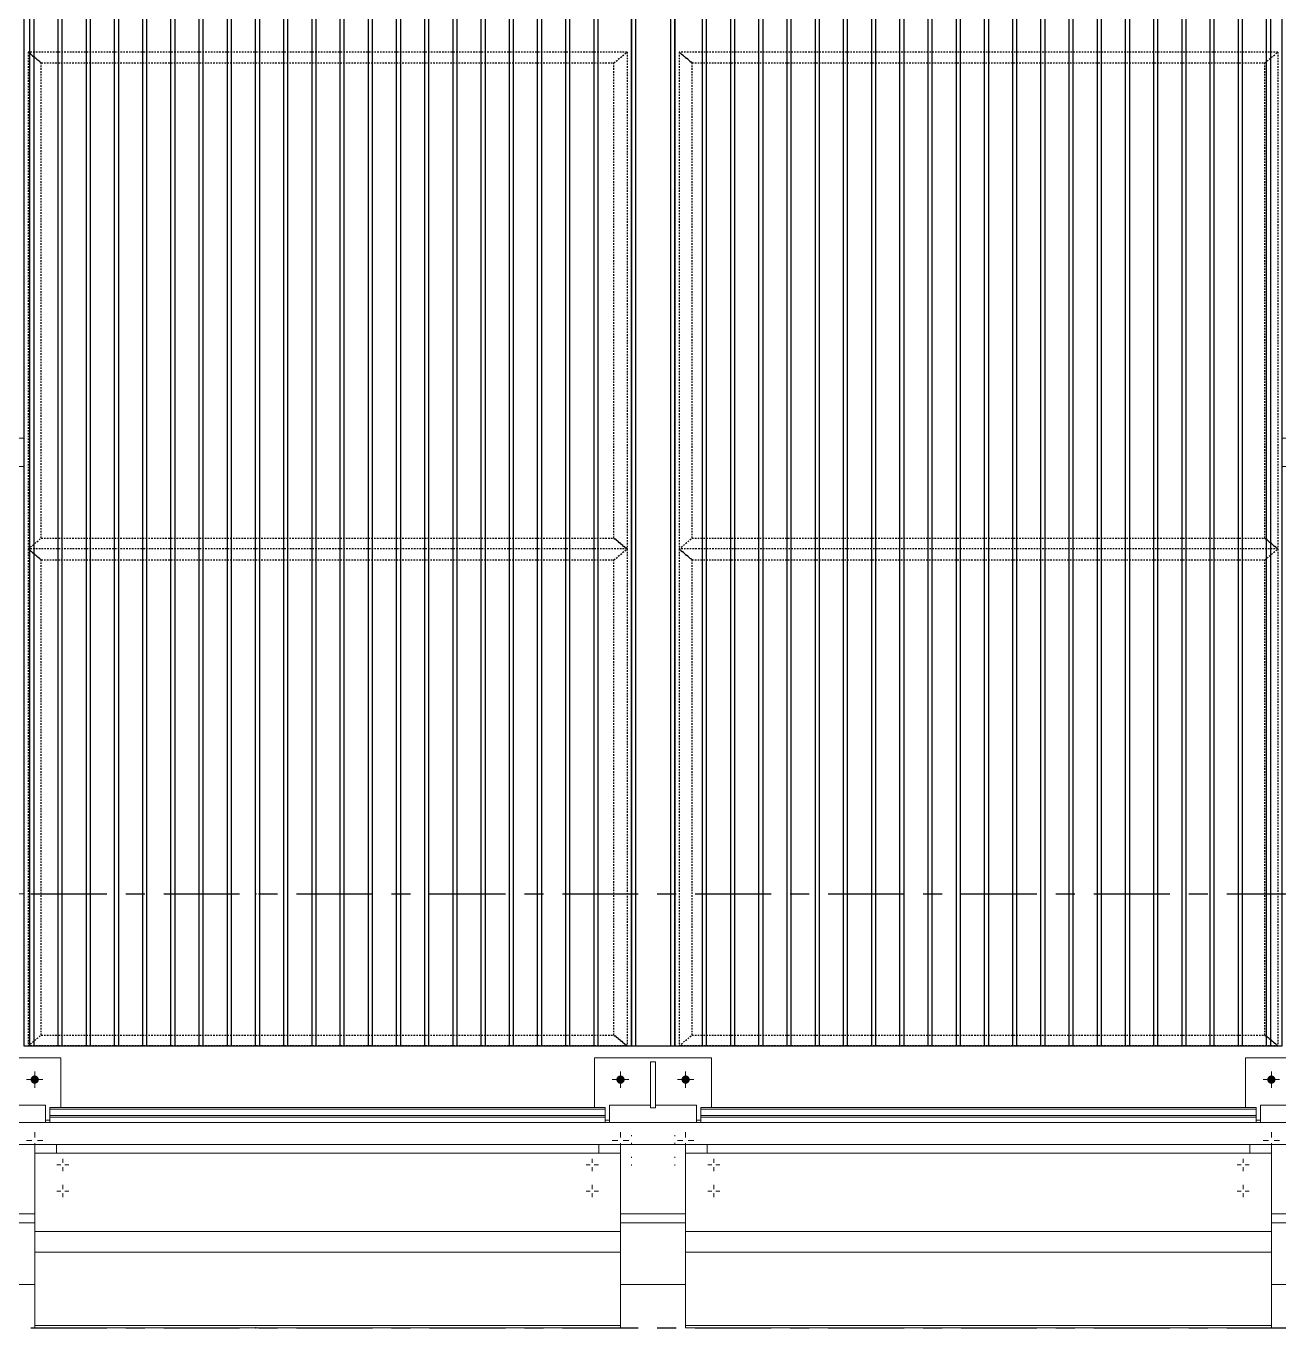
# Model space of a CAD drawing. Header units: millimetres. Extents: x 3774 to 718460, y -768339 to 192544.
# Drawn here: x 440011 to 442899, y -728317 to -725317 of the extents above; entities that cross this region are included whole.
import ezdxf
from ezdxf.xclip import XClip

# ---------------------------------------------------------------- set-up
doc = ezdxf.new("R2010")
doc.units = ezdxf.units.MM
doc.header["$XCLIPFRAME"] = 0
doc.set_wipeout_variables(frame=1)
for name, pattern in [('TA_GL_000.70000', [1.925, 0.7, -0.175, 0.175, -0.175, 0.7]), ('TA_HL_001.00000', [6.5, 3.55, -2.95]), ('XKITLINE00', [0]), ('XKITLINE02', [4, 2, -2])]:
    doc.linetypes.add(name, pattern=pattern)
for name, color, linetype in [('000 - 0_SYM_DWG_GRIDLINE_MAIN_COLOR_251', 7, 'Continuous'), ('000 - 0_SYM_DWG_LEVEL_TEXT', 7, 'Continuous'), ('010 - ASPG_EXTR_MAIN_COLOR_2', 7, 'Continuous'), ('010 - ASPG_EXTR_WIPEOUT_', 7, 'Continuous'), ('010 - ASPG_FRAMING_MAIN_COLOR_1', 7, 'Continuous'), ('010 - ASPG_FRAMING_SUB_COLOR_2', 7, 'Continuous'), ('010 - ASPG_FRAMING_SUB_COLOR_3', 7, 'Continuous')]:
    doc.layers.add(name, color=color, linetype=linetype)
doc.layers.add('Bolt', color=7, linetype='Continuous', lineweight=0)
doc.layers.add('Part', color=7, linetype='Continuous', lineweight=0)
doc.styles.add('Arial_1', font='arial.ttf', dxfattribs={"height": 125})
doc.styles.add('TA', font='', dxfattribs={"height": 4.5})
doc.styles.get('TA').set_extended_font_data('Cordia New')

# ---------------------------------------------------------------- blocks, each defined once
blk = doc.blocks.new('*A6363518')
at = {"layer": 'Part', "color": 7, "linetype": 'XKITLINE00', "lineweight": 0}
for p, q in [((2328.169484, -128.668902), (2192.969406, -128.668902)), ((2328.169484, -129.068902), (2192.969406, -129.068902))]:
    blk.add_line(p, q, dxfattribs=at)
blk = doc.blocks.new('*A6373519')
at = {"layer": 'Part', "color": 7, "linetype": 'XKITLINE00', "lineweight": 0}
for p, q in [((2328.969518, -124.453462), (2179.563596, -124.453462)), ((2298.969484, -131.653462), (2300.169484, -131.653462)), ((2310.969484, -131.653462), (2312.169484, -131.653462)), ((2322.969484, -131.653462), (2324.169484, -131.653462))]:
    blk.add_line(p, q, dxfattribs=at)
blk = doc.blocks.new('*A13334215')
at = {"layer": 'Part', "color": 7, "linetype": 'XKITLINE00', "lineweight": 0}
for p, q in [((2308.569603, -116.053462), (2308.569603, -104.621462)), ((2309.369603, -116.053462), (2309.369603, -104.621462)), ((2308.569603, -124.133462), (2308.569603, -116.621462)), ((2309.369603, -124.133462), (2309.369603, -116.621462)), ((2308.569603, -124.133462), (2309.369603, -124.133462))]:
    blk.add_line(p, q, dxfattribs=at)
blk = doc.blocks.new('*A13414223')
at = {"layer": 'Part', "color": 7, "linetype": 'XKITLINE00', "lineweight": 0}
for p, q in [((2298.76952, -128.344459), (2299.52152, -128.344459)), ((2298.76952, -128.668902), (2298.76952, -128.344459)), ((2299.61752, -128.344459), (2300.36952, -128.344459)), ((2300.36952, -128.668902), (2300.36952, -128.344459))]:
    blk.add_line(p, q, dxfattribs=at)
blk = doc.blocks.new('*A13424224')
at = {"layer": 'Part', "color": 7, "linetype": 'XKITLINE00', "lineweight": 0}
for p, q in [((2300.169484, -131.053462), (2300.169484, -129.233462)), ((2310.969484, -129.233462), (2300.169484, -129.233462)), ((2310.969484, -132.405462), (2310.969484, -129.233462)), ((2300.169484, -130.67527), (2310.969484, -130.67527)), ((2300.169484, -131.053462), (2300.169484, -132.453462)), ((2310.969484, -131.053462), (2300.169484, -131.053462)), ((2300.169484, -132.405462), (2310.969484, -132.405462)), ((2310.969484, -132.453462), (2300.169484, -132.453462)), ((2310.969484, -132.405462), (2310.969484, -132.453462))]:
    blk.add_line(p, q, dxfattribs=at)
blk = doc.blocks.new('*A13454227')
at = {"layer": 'Part', "color": 7, "linetype": 'XKITLINE00', "lineweight": 0}
for p, q in [((2300.44952, -128.391525), (2300.44952, -128.535285)), ((2300.44952, -128.391525), (2310.68952, -128.391525)), ((2310.68952, -128.391525), (2310.68952, -128.535285)), ((2300.36952, -128.619931), (2300.44952, -128.619931)), ((2300.36952, -128.622652), (2300.44952, -128.622652)), ((2300.44952, -128.422926), (2310.68952, -128.422926)), ((2310.68952, -128.619931), (2310.76952, -128.619931)), ((2310.68952, -128.622652), (2310.76952, -128.622652))]:
    blk.add_line(p, q, dxfattribs=at)
blk = doc.blocks.new('*A13464228')
at = {"layer": 'Part', "color": 7, "linetype": 'XKITLINE00', "lineweight": 0}
for p, q in [((2300.44952, -128.668902), (2300.44952, -128.535285)), ((2300.44952, -128.535285), (2310.68952, -128.535285)), ((2300.44952, -128.566686), (2310.68952, -128.566686)), ((2310.68952, -128.535285), (2310.68952, -128.668902))]:
    blk.add_line(p, q, dxfattribs=at)
blk = doc.blocks.new('*A13514233')
at = {"layer": 'Part', "color": 7, "linetype": 'XKITLINE00', "lineweight": 0}
for p, q in [((2298.489552, -127.474849), (2300.649552, -127.474849)), ((2298.489552, -128.391525), (2298.489552, -127.474849)), ((2300.649552, -127.474849), (2300.649552, -128.391525)), ((2298.969484, -130.514849), (2300.169484, -130.514849))]:
    blk.add_line(p, q, dxfattribs=at)
blk = doc.blocks.new('*A13554237')
at = {"layer": 'Part', "color": 7, "linetype": 'XKITLINE00', "lineweight": 0}
for p, q in [((2310.569484, -129.068902), (2300.569406, -129.068902)), ((2300.569406, -129.068902), (2300.569406, -129.233462)), ((2310.569484, -129.233462), (2310.569484, -129.068902))]:
    blk.add_line(p, q, dxfattribs=at)
blk = doc.blocks.new('*A13574239')
at = {"layer": 'Part', "color": 7, "linetype": 'XKITLINE00', "lineweight": 0}
for p, q in [((2298.969484, -129.069203), (2300.169406, -129.069203)), ((2298.969484, -130.349203), (2300.169484, -130.349203))]:
    blk.add_line(p, q, dxfattribs=at)
blk = doc.blocks.new('*A13584240')
at = {"layer": 'Part', "color": 7, "linetype": 'XKITLINE00', "lineweight": 0}
for p, q in [((2300.569406, -129.068902), (2300.169406, -129.068902)), ((2300.169406, -129.068902), (2300.169406, -129.233462)), ((2300.569406, -129.233462), (2300.569406, -129.068902))]:
    blk.add_line(p, q, dxfattribs=at)
blk = doc.blocks.new('*A13734255')
at = {"layer": 'Bolt'}
for points in [[(2298.894, -127.867), (2298.895, -127.86), (2298.897, -127.853), (2298.899, -127.846), (2298.903, -127.839), (2298.906, -127.833), (2298.911, -127.827), (2298.916, -127.821), (2298.921, -127.816), (2298.927, -127.812), (2298.934, -127.808), (2298.94, -127.805), (2298.947, -127.802), (2298.955, -127.8), (2298.962, -127.799), (2298.97, -127.799), (2298.977, -127.799), (2298.984, -127.8), (2298.992, -127.802), (2298.999, -127.805), (2299.005, -127.808), (2299.012, -127.812), (2299.018, -127.816), (2299.023, -127.821), (2299.028, -127.827), (2299.033, -127.833), (2299.037, -127.839), (2299.04, -127.846), (2299.042, -127.853), (2299.044, -127.86), (2299.045, -127.867), (2299.046, -127.875), (2299.045, -127.882), (2299.044, -127.89), (2299.042, -127.897), (2299.04, -127.904), (2299.037, -127.911), (2299.033, -127.917), (2299.028, -127.923), (2299.023, -127.929), (2299.018, -127.934), (2299.012, -127.938), (2299.005, -127.942), (2298.999, -127.945), (2298.992, -127.948), (2298.984, -127.949), (2298.977, -127.95), (2298.97, -127.951), (2298.962, -127.95), (2298.955, -127.949), (2298.947, -127.948), (2298.94, -127.945), (2298.934, -127.942), (2298.927, -127.938), (2298.921, -127.934), (2298.916, -127.929), (2298.911, -127.923), (2298.906, -127.917), (2298.903, -127.911), (2298.899, -127.904), (2298.897, -127.897), (2298.895, -127.89), (2298.894, -127.882), (2298.894, -127.875)], [(2300.094, -127.867), (2300.095, -127.86), (2300.097, -127.853), (2300.099, -127.846), (2300.103, -127.839), (2300.106, -127.833), (2300.111, -127.827), (2300.116, -127.821), (2300.121, -127.816), (2300.127, -127.812), (2300.134, -127.808), (2300.14, -127.805), (2300.147, -127.802), (2300.155, -127.8), (2300.162, -127.799), (2300.17, -127.799), (2300.177, -127.799), (2300.184, -127.8), (2300.192, -127.802), (2300.199, -127.805), (2300.205, -127.808), (2300.212, -127.812), (2300.218, -127.816), (2300.223, -127.821), (2300.228, -127.827), (2300.233, -127.833), (2300.237, -127.839), (2300.24, -127.846), (2300.242, -127.853), (2300.244, -127.86), (2300.245, -127.867), (2300.246, -127.875), (2300.245, -127.882), (2300.244, -127.89), (2300.242, -127.897), (2300.24, -127.904), (2300.237, -127.911), (2300.233, -127.917), (2300.228, -127.923), (2300.223, -127.929), (2300.218, -127.934), (2300.212, -127.938), (2300.205, -127.942), (2300.199, -127.945), (2300.192, -127.948), (2300.184, -127.949), (2300.177, -127.95), (2300.17, -127.951), (2300.162, -127.95), (2300.155, -127.949), (2300.147, -127.948), (2300.14, -127.945), (2300.134, -127.942), (2300.127, -127.938), (2300.121, -127.934), (2300.116, -127.929), (2300.111, -127.923), (2300.106, -127.917), (2300.103, -127.911), (2300.099, -127.904), (2300.097, -127.897), (2300.095, -127.89), (2300.094, -127.882), (2300.094, -127.875)]]:
    blk.add_hatch(color=7, dxfattribs=at).paths.add_polyline_path(points, flags=17)
at = {"layer": 'Bolt', "color": 7, "linetype": 'XKITLINE00', "lineweight": 0}
for p, q in [((2298.818, -127.875), (2299.122, -127.875)), ((2298.97, -128.027), (2298.97, -127.723)), ((2300.018, -127.875), (2300.322, -127.875)), ((2300.17, -128.027), (2300.17, -127.723)), ((2298.97, -128.843), (2298.97, -128.944)), ((2300.17, -128.843), (2300.17, -128.944)), ((2298.818, -128.995), (2298.919, -128.995)), ((2298.97, -129.147), (2298.97, -129.046)), ((2299.122, -128.995), (2299.02, -128.995)), ((2300.018, -128.995), (2300.119, -128.995)), ((2300.17, -129.147), (2300.17, -129.046)), ((2300.322, -128.995), (2300.22, -128.995))]:
    blk.add_line(p, q, dxfattribs=at)
blk = doc.blocks.new('*A13864268')
at = {"layer": 'Bolt', "color": 7, "linetype": 'XKITLINE00', "lineweight": 0}
for p, q in [((2300.68952, -129.337286), (2300.68952, -129.411878)), ((2300.57752, -129.449286), (2300.652112, -129.449286)), ((2300.68952, -129.561286), (2300.68952, -129.486694)), ((2300.80152, -129.449286), (2300.726928, -129.449286)), ((2300.68952, -129.817286), (2300.68952, -129.891878)), ((2300.57752, -129.929286), (2300.652112, -129.929286)), ((2300.68952, -130.041286), (2300.68952, -129.966694)), ((2300.80152, -129.929286), (2300.726928, -129.929286))]:
    blk.add_line(p, q, dxfattribs=at)
blk = doc.blocks.new('*A13964278')
at = {"layer": 'Part', "color": 7, "linetype": 'XKITLINE00', "lineweight": 0}
for p, q in [((2312.44952, -128.668902), (2312.44952, -128.535285)), ((2312.44952, -128.535285), (2322.68952, -128.535285)), ((2312.44952, -128.566686), (2322.68952, -128.566686)), ((2322.68952, -128.535285), (2322.68952, -128.668902))]:
    blk.add_line(p, q, dxfattribs=at)
blk = doc.blocks.new('*A13974279')
at = {"layer": 'Part', "color": 7, "linetype": 'XKITLINE00', "lineweight": 0}
for p, q in [((2308.905603, -124.173462), (2308.465603, -124.173462)), ((2308.465603, -124.173462), (2308.465603, -124.213462)), ((2308.905603, -124.133462), (2308.905603, -124.173462)), ((2308.945603, -124.213462), (2308.945603, -124.133462))]:
    blk.add_line(p, q, dxfattribs=at)
blk = doc.blocks.new('*A13984280')
at = {"layer": 'Part', "color": 7, "linetype": 'XKITLINE00', "lineweight": 0}
for p, q in [((2307.929603, -124.453462), (2308.089603, -124.293462)), ((2308.089603, -124.293462), (2309.849603, -124.293462)), ((2309.849603, -124.293462), (2310.009603, -124.453462))]:
    blk.add_line(p, q, dxfattribs=at)
blk = doc.blocks.new('*A13994281')
at = {"layer": 'Part', "color": 7, "linetype": 'XKITLINE00', "lineweight": 0}
for p, q in [((2309.849603, -124.213462), (2308.089603, -124.213462)), ((2308.089603, -124.213462), (2308.089603, -124.293462)), ((2309.849603, -124.293462), (2308.089603, -124.293462)), ((2309.849603, -124.213462), (2309.849603, -124.293462))]:
    blk.add_line(p, q, dxfattribs=at)
blk = doc.blocks.new('*A14004282')
at = {"layer": 'Part', "color": 7, "linetype": 'XKITLINE00', "lineweight": 0}
for p, q in [((2310.489552, -127.474849), (2312.649552, -127.474849)), ((2310.489552, -128.391525), (2310.489552, -127.474849)), ((2312.649552, -127.474849), (2312.649552, -128.391525)), ((2310.969484, -130.514849), (2312.169484, -130.514849))]:
    blk.add_line(p, q, dxfattribs=at)
blk = doc.blocks.new('*A14014283')
at = {"layer": 'Part', "color": 7, "linetype": 'XKITLINE00', "lineweight": 0}
for p, q in [((2311.61752, -127.544569), (2311.52152, -127.544569)), ((2311.52152, -128.395979), (2311.52152, -127.544569)), ((2311.61752, -128.395979), (2311.61752, -127.544569)), ((2311.61752, -128.395979), (2311.52152, -128.395979))]:
    blk.add_line(p, q, dxfattribs=at)
blk = doc.blocks.new('*A14114293')
at = {"layer": 'Part', "color": 7, "linetype": 'XKITLINE00', "lineweight": 0}
for p, q in [((2322.969484, -129.069203), (2324.169406, -129.069203)), ((2322.969484, -130.349203), (2324.169484, -130.349203))]:
    blk.add_line(p, q, dxfattribs=at)
blk = doc.blocks.new('*A14124294')
at = {"layer": 'Part', "color": 7, "linetype": 'XKITLINE00', "lineweight": 0}
for p, q in [((2322.569484, -129.068902), (2322.969484, -129.068902)), ((2322.569484, -129.233462), (2322.569484, -129.068902)), ((2322.969484, -129.068902), (2322.969484, -129.233462))]:
    blk.add_line(p, q, dxfattribs=at)
blk = doc.blocks.new('*A14134295')
at = {"layer": 'Part', "color": 7, "linetype": 'XKITLINE00', "lineweight": 0}
for p, q in [((2322.569484, -129.068902), (2312.569406, -129.068902)), ((2312.569406, -129.068902), (2312.569406, -129.233462)), ((2322.569484, -129.233462), (2322.569484, -129.068902))]:
    blk.add_line(p, q, dxfattribs=at)
blk = doc.blocks.new('*A14144296')
at = {"layer": 'Part', "color": 7, "linetype": 'XKITLINE00', "lineweight": 0}
for p, q in [((2310.969484, -129.069203), (2312.169406, -129.069203)), ((2310.969484, -130.349203), (2312.169484, -130.349203))]:
    blk.add_line(p, q, dxfattribs=at)
blk = doc.blocks.new('*A14154297')
at = {"layer": 'Part', "color": 7, "linetype": 'XKITLINE00', "lineweight": 0}
for p, q in [((2312.569406, -129.068902), (2312.169406, -129.068902)), ((2312.169406, -129.068902), (2312.169406, -129.233462)), ((2312.569406, -129.233462), (2312.569406, -129.068902))]:
    blk.add_line(p, q, dxfattribs=at)
blk = doc.blocks.new('*A14164298')
at = {"layer": 'Part', "color": 7, "linetype": 'XKITLINE00', "lineweight": 0}
for p, q in [((2310.569484, -129.068902), (2310.969484, -129.068902)), ((2310.569484, -129.233462), (2310.569484, -129.068902)), ((2310.969484, -129.068902), (2310.969484, -129.233462))]:
    blk.add_line(p, q, dxfattribs=at)
blk = doc.blocks.new('*A14194301')
at = {"layer": 'Part', "color": 7, "linetype": 'XKITLINE00', "lineweight": 0}
for p, q in [((2308.569603, -116.573462), (2308.569603, -116.621462)), ((2308.569603, -116.621462), (2309.369603, -116.621462)), ((2309.369603, -116.621462), (2309.369603, -116.573462))]:
    blk.add_line(p, q, dxfattribs=at)
blk = doc.blocks.new('*A14204302')
at = {"layer": 'Part', "color": 7, "linetype": 'XKITLINE00', "lineweight": 0}
for p, q in [((2308.945603, -117.421462), (2308.945603, -116.621462)), ((2308.945603, -116.621462), (2308.993603, -116.621462)), ((2308.993603, -117.421462), (2308.993603, -116.621462)), ((2308.945603, -116.861462), (2308.993603, -116.861462)), ((2308.945603, -117.421462), (2308.993603, -117.421462))]:
    blk.add_line(p, q, dxfattribs=at)
blk = doc.blocks.new('*A14254307')
at = {"layer": 'Bolt'}
for points in [[(2308.386, -124.213), (2308.386, -124.293), (2308.274, -124.293), (2308.274, -124.213)], [(2309.666, -124.213), (2309.666, -124.293), (2309.554, -124.293), (2309.554, -124.213)]]:
    blk.add_hatch(color=7, dxfattribs=at).paths.add_polyline_path(points, flags=17)
at = {"layer": 'Bolt', "color": 7, "linetype": 'XKITLINE00', "lineweight": 0}
for p, q in [((2308.33, -124.357), (2308.33, -124.013)), ((2309.61, -124.357), (2309.61, -124.013)), ((2308.274, -124.293), (2308.274, -124.213)), ((2308.386, -124.293), (2308.386, -124.213)), ((2309.554, -124.293), (2309.554, -124.213)), ((2309.666, -124.293), (2309.666, -124.213))]:
    blk.add_line(p, q, dxfattribs=at)
blk = doc.blocks.new('*A14264308')
at = {"layer": 'Bolt', "color": 7, "linetype": 'XKITLINE02', "lineweight": 0}
for p, q in [((2309.056963, -123.933462), (2308.713603, -123.933462)), ((2308.945603, -123.877462), (2308.905603, -123.877462)), ((2308.945603, -123.989462), (2308.905603, -123.989462)), ((2308.993603, -123.877462), (2308.945603, -123.877462)), ((2308.993603, -123.989462), (2308.945603, -123.989462))]:
    blk.add_line(p, q, dxfattribs=at)
blk = doc.blocks.new('*A14274309')
at = {"layer": 'Bolt', "color": 7, "linetype": 'XKITLINE02', "lineweight": 0}
for p, q in [((2311.96953, -128.896369), (2311.96953, -128.916299)), ((2311.96953, -129.295829), (2311.96953, -129.315758))]:
    blk.add_line(p, q, dxfattribs=at)
blk = doc.blocks.new('*A14284310')
at = {"layer": 'Bolt', "color": 7, "linetype": 'XKITLINE02', "lineweight": 0}
for p, q in [((2311.16952, -128.896369), (2311.16952, -128.916299)), ((2311.16952, -129.295829), (2311.16952, -129.315758))]:
    blk.add_line(p, q, dxfattribs=at)
blk = doc.blocks.new('*A14294311')
at = {"layer": 'Bolt'}
for points in [[(2310.894, -127.867), (2310.895, -127.86), (2310.897, -127.853), (2310.899, -127.846), (2310.903, -127.839), (2310.906, -127.833), (2310.911, -127.827), (2310.916, -127.821), (2310.921, -127.816), (2310.927, -127.812), (2310.934, -127.808), (2310.94, -127.805), (2310.947, -127.802), (2310.955, -127.8), (2310.962, -127.799), (2310.97, -127.799), (2310.977, -127.799), (2310.984, -127.8), (2310.992, -127.802), (2310.999, -127.805), (2311.005, -127.808), (2311.012, -127.812), (2311.018, -127.816), (2311.023, -127.821), (2311.028, -127.827), (2311.033, -127.833), (2311.037, -127.839), (2311.04, -127.846), (2311.042, -127.853), (2311.044, -127.86), (2311.045, -127.867), (2311.046, -127.875), (2311.045, -127.882), (2311.044, -127.89), (2311.042, -127.897), (2311.04, -127.904), (2311.037, -127.911), (2311.033, -127.917), (2311.028, -127.923), (2311.023, -127.929), (2311.018, -127.934), (2311.012, -127.938), (2311.005, -127.942), (2310.999, -127.945), (2310.992, -127.948), (2310.984, -127.949), (2310.977, -127.95), (2310.97, -127.951), (2310.962, -127.95), (2310.955, -127.949), (2310.947, -127.948), (2310.94, -127.945), (2310.934, -127.942), (2310.927, -127.938), (2310.921, -127.934), (2310.916, -127.929), (2310.911, -127.923), (2310.906, -127.917), (2310.903, -127.911), (2310.899, -127.904), (2310.897, -127.897), (2310.895, -127.89), (2310.894, -127.882), (2310.894, -127.875)], [(2312.094, -127.867), (2312.095, -127.86), (2312.097, -127.853), (2312.099, -127.846), (2312.103, -127.839), (2312.106, -127.833), (2312.111, -127.827), (2312.116, -127.821), (2312.121, -127.816), (2312.127, -127.812), (2312.134, -127.808), (2312.14, -127.805), (2312.147, -127.802), (2312.155, -127.8), (2312.162, -127.799), (2312.17, -127.799), (2312.177, -127.799), (2312.184, -127.8), (2312.192, -127.802), (2312.199, -127.805), (2312.205, -127.808), (2312.212, -127.812), (2312.218, -127.816), (2312.223, -127.821), (2312.228, -127.827), (2312.233, -127.833), (2312.237, -127.839), (2312.24, -127.846), (2312.242, -127.853), (2312.244, -127.86), (2312.245, -127.867), (2312.246, -127.875), (2312.245, -127.882), (2312.244, -127.89), (2312.242, -127.897), (2312.24, -127.904), (2312.237, -127.911), (2312.233, -127.917), (2312.228, -127.923), (2312.223, -127.929), (2312.218, -127.934), (2312.212, -127.938), (2312.205, -127.942), (2312.199, -127.945), (2312.192, -127.948), (2312.184, -127.949), (2312.177, -127.95), (2312.17, -127.951), (2312.162, -127.95), (2312.155, -127.949), (2312.147, -127.948), (2312.14, -127.945), (2312.134, -127.942), (2312.127, -127.938), (2312.121, -127.934), (2312.116, -127.929), (2312.111, -127.923), (2312.106, -127.917), (2312.103, -127.911), (2312.099, -127.904), (2312.097, -127.897), (2312.095, -127.89), (2312.094, -127.882), (2312.094, -127.875)]]:
    blk.add_hatch(color=7, dxfattribs=at).paths.add_polyline_path(points, flags=17)
at = {"layer": 'Bolt', "color": 7, "linetype": 'XKITLINE00', "lineweight": 0}
for p, q in [((2310.818, -127.875), (2311.122, -127.875)), ((2310.97, -128.027), (2310.97, -127.723)), ((2312.018, -127.875), (2312.322, -127.875)), ((2312.17, -128.027), (2312.17, -127.723)), ((2310.97, -128.843), (2310.97, -128.944)), ((2312.17, -128.843), (2312.17, -128.944)), ((2310.818, -128.995), (2310.919, -128.995)), ((2310.97, -129.147), (2310.97, -129.046)), ((2311.122, -128.995), (2311.02, -128.995)), ((2312.018, -128.995), (2312.119, -128.995)), ((2312.17, -129.147), (2312.17, -129.046)), ((2312.322, -128.995), (2312.22, -128.995))]:
    blk.add_line(p, q, dxfattribs=at)
blk = doc.blocks.new('*A14304312')
at = {"layer": 'Bolt', "color": 7, "linetype": 'XKITLINE02', "lineweight": 0}
for p, q in [((2311.16952, -129.040129), (2311.16952, -129.060059)), ((2311.16952, -129.439589), (2311.16952, -129.459518))]:
    blk.add_line(p, q, dxfattribs=at)
blk = doc.blocks.new('*A14314313')
at = {"layer": 'Bolt', "color": 7, "linetype": 'XKITLINE02', "lineweight": 0}
for p, q in [((2311.96953, -129.040129), (2311.96953, -129.060059)), ((2311.96953, -129.439589), (2311.96953, -129.459518))]:
    blk.add_line(p, q, dxfattribs=at)
blk = doc.blocks.new('*A14374319')
at = {"layer": 'Bolt', "color": 7, "linetype": 'XKITLINE00', "lineweight": 0}
for p, q in [((2322.44952, -129.337286), (2322.44952, -129.411878)), ((2322.33752, -129.449286), (2322.412112, -129.449286)), ((2322.44952, -129.561286), (2322.44952, -129.486694)), ((2322.56152, -129.449286), (2322.486928, -129.449286)), ((2322.44952, -129.817286), (2322.44952, -129.891878)), ((2322.33752, -129.929286), (2322.412112, -129.929286)), ((2322.44952, -130.041286), (2322.44952, -129.966694)), ((2322.56152, -129.929286), (2322.486928, -129.929286))]:
    blk.add_line(p, q, dxfattribs=at)
blk = doc.blocks.new('*A14394321')
at = {"layer": 'Bolt', "color": 7, "linetype": 'XKITLINE00', "lineweight": 0}
for p, q in [((2312.68952, -129.337286), (2312.68952, -129.411878)), ((2312.57752, -129.449286), (2312.652112, -129.449286)), ((2312.68952, -129.561286), (2312.68952, -129.486694)), ((2312.80152, -129.449286), (2312.726928, -129.449286)), ((2312.68952, -129.817286), (2312.68952, -129.891878)), ((2312.57752, -129.929286), (2312.652112, -129.929286)), ((2312.68952, -130.041286), (2312.68952, -129.966694)), ((2312.80152, -129.929286), (2312.726928, -129.929286))]:
    blk.add_line(p, q, dxfattribs=at)
blk = doc.blocks.new('*A14404322')
at = {"layer": 'Bolt', "color": 7, "linetype": 'XKITLINE00', "lineweight": 0}
for p, q in [((2310.44952, -129.337286), (2310.44952, -129.411878)), ((2310.33752, -129.449286), (2310.412112, -129.449286)), ((2310.44952, -129.561286), (2310.44952, -129.486694)), ((2310.56152, -129.449286), (2310.486928, -129.449286)), ((2310.44952, -129.817286), (2310.44952, -129.891878)), ((2310.33752, -129.929286), (2310.412112, -129.929286)), ((2310.44952, -130.041286), (2310.44952, -129.966694)), ((2310.56152, -129.929286), (2310.486928, -129.929286))]:
    blk.add_line(p, q, dxfattribs=at)
blk = doc.blocks.new('*A14434325')
at = {"layer": 'Bolt'}
for points in [[(2308.674, -116.573), (2308.674, -116.525), (2308.786, -116.525), (2308.786, -116.573)], [(2308.674, -116.621), (2308.674, -116.573), (2308.786, -116.573), (2308.786, -116.621)], [(2309.154, -116.573), (2309.154, -116.525), (2309.266, -116.525), (2309.266, -116.573)], [(2309.154, -116.621), (2309.154, -116.573), (2309.266, -116.573), (2309.266, -116.621)]]:
    blk.add_hatch(color=7, dxfattribs=at).paths.add_polyline_path(points, flags=17)
at = {"layer": 'Bolt', "color": 7, "linetype": 'XKITLINE00', "lineweight": 0}
for p, q in [((2308.73, -116.685), (2308.73, -116.341)), ((2309.21, -116.685), (2309.21, -116.341)), ((2308.674, -116.573), (2308.674, -116.525)), ((2308.674, -116.621), (2308.674, -116.573)), ((2308.786, -116.573), (2308.786, -116.525)), ((2308.786, -116.621), (2308.786, -116.573)), ((2309.154, -116.573), (2309.154, -116.525)), ((2309.154, -116.621), (2309.154, -116.573)), ((2309.266, -116.573), (2309.266, -116.525)), ((2309.266, -116.621), (2309.266, -116.573))]:
    blk.add_line(p, q, dxfattribs=at)
blk = doc.blocks.new('*A14674349')
at = {"layer": 'Part', "color": 7, "linetype": 'XKITLINE00', "lineweight": 0}
for p, q in [((2328.809518, -116.053462), (2288.969552, -116.053462)), ((2328.809518, -116.573462), (2288.969552, -116.573462))]:
    blk.add_line(p, q, dxfattribs=at)
blk = doc.blocks.new('*A14684350')
at = {"layer": 'Part', "color": 7, "linetype": 'XKITLINE00', "lineweight": 0}
for p, q in [((2310.76952, -128.344459), (2311.52152, -128.344459)), ((2310.76952, -128.668902), (2310.76952, -128.344459)), ((2311.61752, -128.344459), (2312.36952, -128.344459)), ((2312.36952, -128.668902), (2312.36952, -128.344459))]:
    blk.add_line(p, q, dxfattribs=at)
blk = doc.blocks.new('*A14694351')
at = {"layer": 'Part', "color": 7, "linetype": 'XKITLINE00', "lineweight": 0}
for p, q in [((2322.76952, -128.344459), (2323.52152, -128.344459)), ((2322.76952, -128.668902), (2322.76952, -128.344459)), ((2323.61752, -128.344459), (2324.36952, -128.344459)), ((2324.36952, -128.668902), (2324.36952, -128.344459))]:
    blk.add_line(p, q, dxfattribs=at)
blk = doc.blocks.new('*A14704352')
at = {"layer": 'Part', "color": 7, "linetype": 'XKITLINE00', "lineweight": 0}
for p, q in [((2312.169484, -131.053462), (2312.169484, -129.233462)), ((2322.969484, -129.233462), (2312.169484, -129.233462)), ((2322.969484, -132.405462), (2322.969484, -129.233462)), ((2312.169484, -130.67527), (2322.969484, -130.67527)), ((2312.169484, -131.053462), (2312.169484, -132.453462)), ((2322.969484, -131.053462), (2312.169484, -131.053462)), ((2312.169484, -132.405462), (2322.969484, -132.405462)), ((2322.969484, -132.453462), (2312.169484, -132.453462)), ((2322.969484, -132.405462), (2322.969484, -132.453462))]:
    blk.add_line(p, q, dxfattribs=at)
blk = doc.blocks.new('*A14754357')
at = {"layer": 'Part', "color": 7, "linetype": 'XKITLINE00', "lineweight": 0}
for p, q in [((2322.489552, -127.474849), (2324.649552, -127.474849)), ((2322.489552, -128.391525), (2322.489552, -127.474849)), ((2324.649552, -127.474849), (2324.649552, -128.668902)), ((2322.969484, -130.514849), (2324.169484, -130.514849))]:
    blk.add_line(p, q, dxfattribs=at)
blk = doc.blocks.new('*A14764358')
at = {"layer": 'Part', "color": 7, "linetype": 'XKITLINE00', "lineweight": 0}
for p, q in [((2312.44952, -128.391525), (2312.44952, -128.535285)), ((2312.44952, -128.391525), (2322.68952, -128.391525)), ((2322.68952, -128.391525), (2322.68952, -128.535285)), ((2312.36952, -128.619931), (2312.44952, -128.619931)), ((2312.36952, -128.622652), (2312.44952, -128.622652)), ((2312.44952, -128.422926), (2322.68952, -128.422926)), ((2322.68952, -128.619931), (2322.76952, -128.619931)), ((2322.68952, -128.622652), (2322.76952, -128.622652))]:
    blk.add_line(p, q, dxfattribs=at)
blk = doc.blocks.new('*A14994381')
at = {"layer": 'Bolt'}
for points in [[(2322.894, -127.867), (2322.895, -127.86), (2322.897, -127.853), (2322.899, -127.846), (2322.903, -127.839), (2322.906, -127.833), (2322.911, -127.827), (2322.916, -127.821), (2322.921, -127.816), (2322.927, -127.812), (2322.934, -127.808), (2322.94, -127.805), (2322.947, -127.802), (2322.955, -127.8), (2322.962, -127.799), (2322.97, -127.799), (2322.977, -127.799), (2322.984, -127.8), (2322.992, -127.802), (2322.999, -127.805), (2323.005, -127.808), (2323.012, -127.812), (2323.018, -127.816), (2323.023, -127.821), (2323.028, -127.827), (2323.033, -127.833), (2323.037, -127.839), (2323.04, -127.846), (2323.042, -127.853), (2323.044, -127.86), (2323.045, -127.867), (2323.046, -127.875), (2323.045, -127.882), (2323.044, -127.89), (2323.042, -127.897), (2323.04, -127.904), (2323.037, -127.911), (2323.033, -127.917), (2323.028, -127.923), (2323.023, -127.929), (2323.018, -127.934), (2323.012, -127.938), (2323.005, -127.942), (2322.999, -127.945), (2322.992, -127.948), (2322.984, -127.949), (2322.977, -127.95), (2322.97, -127.951), (2322.962, -127.95), (2322.955, -127.949), (2322.947, -127.948), (2322.94, -127.945), (2322.934, -127.942), (2322.927, -127.938), (2322.921, -127.934), (2322.916, -127.929), (2322.911, -127.923), (2322.906, -127.917), (2322.903, -127.911), (2322.899, -127.904), (2322.897, -127.897), (2322.895, -127.89), (2322.894, -127.882), (2322.894, -127.875)], [(2324.094, -127.867), (2324.095, -127.86), (2324.097, -127.853), (2324.099, -127.846), (2324.103, -127.839), (2324.106, -127.833), (2324.111, -127.827), (2324.116, -127.821), (2324.121, -127.816), (2324.127, -127.812), (2324.134, -127.808), (2324.14, -127.805), (2324.147, -127.802), (2324.155, -127.8), (2324.162, -127.799), (2324.17, -127.799), (2324.177, -127.799), (2324.184, -127.8), (2324.192, -127.802), (2324.199, -127.805), (2324.205, -127.808), (2324.212, -127.812), (2324.218, -127.816), (2324.223, -127.821), (2324.228, -127.827), (2324.233, -127.833), (2324.237, -127.839), (2324.24, -127.846), (2324.242, -127.853), (2324.244, -127.86), (2324.245, -127.867), (2324.246, -127.875), (2324.245, -127.882), (2324.244, -127.89), (2324.242, -127.897), (2324.24, -127.904), (2324.237, -127.911), (2324.233, -127.917), (2324.228, -127.923), (2324.223, -127.929), (2324.218, -127.934), (2324.212, -127.938), (2324.205, -127.942), (2324.199, -127.945), (2324.192, -127.948), (2324.184, -127.949), (2324.177, -127.95), (2324.17, -127.951), (2324.162, -127.95), (2324.155, -127.949), (2324.147, -127.948), (2324.14, -127.945), (2324.134, -127.942), (2324.127, -127.938), (2324.121, -127.934), (2324.116, -127.929), (2324.111, -127.923), (2324.106, -127.917), (2324.103, -127.911), (2324.099, -127.904), (2324.097, -127.897), (2324.095, -127.89), (2324.094, -127.882), (2324.094, -127.875)]]:
    blk.add_hatch(color=7, dxfattribs=at).paths.add_polyline_path(points, flags=17)
at = {"layer": 'Bolt', "color": 7, "linetype": 'XKITLINE00', "lineweight": 0}
for p, q in [((2322.818, -127.875), (2323.122, -127.875)), ((2322.97, -128.027), (2322.97, -127.723)), ((2324.018, -127.875), (2324.322, -127.875)), ((2324.17, -128.027), (2324.17, -127.723)), ((2322.97, -128.843), (2322.97, -128.944)), ((2324.17, -128.843), (2324.17, -128.944)), ((2322.818, -128.995), (2322.919, -128.995)), ((2322.97, -129.147), (2322.97, -129.046)), ((2323.122, -128.995), (2323.02, -128.995)), ((2324.018, -128.995), (2324.119, -128.995)), ((2324.17, -129.147), (2324.17, -129.046)), ((2324.322, -128.995), (2324.22, -128.995))]:
    blk.add_line(p, q, dxfattribs=at)
blk = doc.blocks.new('W-1-PP19-SE-ENT3_20260407-111149_PP19_ENT3_SE_ELE3')
at = {"color": 7, "lineweight": 0, "xscale": 125, "yscale": 125, "zscale": 125}
for name in ['*A13334215', '*A14674349', '*A14434325', '*A14194301', '*A14204302', '*A14264308', '*A14254307', '*A13984280', '*A13994281', '*A13974279', '*A6373519', '*A13514233', '*A14004282', '*A14754357', '*A13734255', '*A14294311', '*A14014283', '*A14994381', '*A13414223', '*A13454227', '*A14684350', '*A14764358', '*A14694351', '*A6363518', '*A13464228', '*A13964278', '*A14284310', '*A14274309', '*A13574239', '*A13584240', '*A13554237', '*A14164298', '*A14144296', '*A14304312', '*A14314313', '*A14154297', '*A14134295', '*A14124294', '*A14114293', '*A13424224', '*A13864268', '*A14404322', '*A14704352', '*A14394321', '*A14374319']:
    blk.add_blockref(name, (-296446.190625, 122106.68275), dxfattribs=at)
blk = doc.blocks.new('*U5900')
at = {"color": 7}
blk.add_point((0, 0), dxfattribs=at)
at = {"layer": '000 - 0_SYM_DWG_LEVEL_TEXT', "color": 7, "style": 'Arial_1'}
for tag, p in [('LV_NAME_1', (-165.775, 11.925)), ('LV_NAME_2', (-165.787, 6.835)), ('LV_NAME_3', (-165.798, 1.744))]:
    blk.add_attdef(tag, p, '', height=3, dxfattribs=at)
blk = doc.blocks.new('*U5908')
at = {"layer": '000 - 0_SYM_DWG_GRIDLINE_MAIN_COLOR_251', "color": 7, "linetype": 'ByBlock', "ltscale": 5}
blk.add_line((10, 0), (-471.236, 0), dxfattribs=at)
at = {"color": 7, "style": 'TA', "flags": 1}
blk.add_attdef('LOCATION', (6, -6), '', height=4.5, rotation=270, dxfattribs=at)
blk = doc.blocks.new('*U6841')
at = {"color": 7}
blk.add_point((0, 0), dxfattribs=at)
at = {"layer": '000 - 0_SYM_DWG_LEVEL_TEXT', "color": 7, "style": 'Arial_1'}
for tag, p in [('LV_NAME_1', (-165.775, 1.925)), ('LV_NAME_2', (-165.787, -3.165)), ('LV_NAME_3', (-165.798, -8.256))]:
    blk.add_attdef(tag, p, '', height=3, dxfattribs=at)
blk = doc.blocks.new('W-1-PP19-SE-ENT3_20260407-142507PP19_ENT3_ELE1_DIMS_2')
at = {"color": 7, "xscale": 50, "yscale": 50, "zscale": 50}
for name, p in [('*U5900', (-8415.2, 106550)), ('*U6841', (-8415.2, 105550))]:
    blk.add_blockref(name, p, dxfattribs=at)
at = {"layer": '000 - 0_SYM_DWG_GRIDLINE_MAIN_COLOR_251', "color": 7, "linetype": 'TA_GL_000.70000', "xscale": 50.00000000000003, "yscale": 50.00000000000003, "zscale": 50.00000000000003, "rotation": 180}
blk.add_blockref('*U5908', (-12415.2, 106550), dxfattribs=at)
blk = doc.blocks.new('*U8047')
at = {"layer": '010 - ASPG_FRAMING_SUB_COLOR_3', "color": 7, "linetype": 'ByBlock'}
for points in [[(1145, 1380), (0, 1380), (25, 1350), (1120, 1350)], [(1145, 0), (1145, 1380), (1120, 1350), (1120, 30), (1145, 0)], [(0, 0), (0, 1380), (25, 1350), (25, 30), (0, 0)], [(25, 30), (1120, 30), (1145, 0), (0, 0), (25, 30)]]:
    blk.add_lwpolyline(points, close=True, dxfattribs=at)
blk = doc.blocks.new('*U5927')
at = {"color": 7}
blk.add_wipeout([(50, 0), (1450, 0), (1450, 8350), (50, 8350)], dxfattribs=at).dxf.layer = '010 - ASPG_EXTR_WIPEOUT_'
at = {"layer": '010 - ASPG_EXTR_MAIN_COLOR_2', "color": 7}
for points in [[(63.3, 0), (73.5, 0), (73.5, 8350), (63.3, 8350)], [(128.3, 0), (138.5, 0), (138.5, 8350), (128.3, 8350)], [(193.3, 0), (203.5, 0), (203.5, 8350), (193.3, 8350)], [(258.3, 0), (268.5, 0), (268.5, 8350), (258.3, 8350)], [(323.3, 0), (333.5, 0), (333.5, 8350), (323.3, 8350)], [(388.3, 0), (398.5, 0), (398.5, 8350), (388.3, 8350)], [(453.3, 0), (463.5, 0), (463.5, 8350), (453.3, 8350)], [(518.3, 0), (528.5, 0), (528.5, 8350), (518.3, 8350)], [(583.3, 0), (593.5, 0), (593.5, 8350), (583.3, 8350)], [(648.3, 0), (658.5, 0), (658.5, 8350), (648.3, 8350)], [(713.3, 0), (723.5, 0), (723.5, 8350), (713.3, 8350)], [(778.3, 0), (788.5, 0), (788.5, 8350), (778.3, 8350)], [(843.3, 0), (853.5, 0), (853.5, 8350), (843.3, 8350)], [(908.3, 0), (918.5, 0), (918.5, 8350), (908.3, 8350)], [(973.3, 0), (983.5, 0), (983.5, 8350), (973.3, 8350)], [(1038.3, 0), (1048.5, 0), (1048.5, 8350), (1038.3, 8350)], [(1103.3, 0), (1113.5, 0), (1113.5, 8350), (1103.3, 8350)], [(1168.3, 0), (1178.5, 0), (1178.5, 8350), (1168.3, 8350)], [(1233.3, 0), (1243.5, 0), (1243.5, 8350), (1233.3, 8350)], [(1298.3, 0), (1308.5, 0), (1308.5, 8350), (1298.3, 8350)], [(1363.3, 0), (1373.5, 0), (1373.5, 8350), (1363.3, 8350)]]:
    blk.add_lwpolyline(points, close=True, dxfattribs=at)
at = {"layer": '010 - ASPG_FRAMING_SUB_COLOR_2', "color": 7}
blk.add_lwpolyline([(50, 0), (1450, 0), (1450, 8350), (50, 8350)], close=True, dxfattribs=at)
at = {"color": 7}
blk.add_wipeout([(1450, 0), (1550, 0), (1550, 8350), (1450, 8350)], dxfattribs=at).dxf.layer = '010 - ASPG_EXTR_WIPEOUT_'
at = {"layer": '010 - ASPG_FRAMING_MAIN_COLOR_1', "color": 7}
for points in [[(1450, 0), (1460, 0), (1460, 8350), (1450, 8350)], [(1540, 0), (1550, 0), (1550, 8350), (1540, 8350)]]:
    blk.add_lwpolyline(points, close=True, dxfattribs=at)
at = {"layer": '010 - ASPG_FRAMING_SUB_COLOR_2', "color": 7}
blk.add_lwpolyline([(1450, 0), (1550, 0), (1550, 8350), (1450, 8350)], close=True, dxfattribs=at)
blk = doc.blocks.new('*U5929')
at = {"color": 7}
blk.add_wipeout([(50, 0), (1450, 0), (1450, 8350), (50, 8350)], dxfattribs=at).dxf.layer = '010 - ASPG_EXTR_WIPEOUT_'
at = {"layer": '010 - ASPG_EXTR_MAIN_COLOR_2', "color": 7}
for points in [[(113.3, 0), (123.5, 0), (123.5, 8350), (113.3, 8350)], [(178.3, 0), (188.5, 0), (188.5, 8350), (178.3, 8350)], [(243.3, 0), (253.5, 0), (253.5, 8350), (243.3, 8350)], [(308.3, 0), (318.5, 0), (318.5, 8350), (308.3, 8350)], [(373.3, 0), (383.5, 0), (383.5, 8350), (373.3, 8350)], [(438.3, 0), (448.5, 0), (448.5, 8350), (438.3, 8350)], [(503.3, 0), (513.5, 0), (513.5, 8350), (503.3, 8350)], [(568.3, 0), (578.5, 0), (578.5, 8350), (568.3, 8350)], [(633.3, 0), (643.5, 0), (643.5, 8350), (633.3, 8350)], [(698.3, 0), (708.5, 0), (708.5, 8350), (698.3, 8350)], [(763.3, 0), (773.5, 0), (773.5, 8350), (763.3, 8350)], [(828.3, 0), (838.5, 0), (838.5, 8350), (828.3, 8350)], [(893.3, 0), (903.5, 0), (903.5, 8350), (893.3, 8350)], [(958.3, 0), (968.5, 0), (968.5, 8350), (958.3, 8350)], [(1023.3, 0), (1033.5, 0), (1033.5, 8350), (1023.3, 8350)], [(1088.3, 0), (1098.5, 0), (1098.5, 8350), (1088.3, 8350)], [(1153.3, 0), (1163.5, 0), (1163.5, 8350), (1153.3, 8350)], [(1218.3, 0), (1228.5, 0), (1228.5, 8350), (1218.3, 8350)], [(1283.3, 0), (1293.5, 0), (1293.5, 8350), (1283.3, 8350)], [(1348.3, 0), (1358.5, 0), (1358.5, 8350), (1348.3, 8350)], [(1413.3, 0), (1423.5, 0), (1423.5, 8350), (1413.3, 8350)]]:
    blk.add_lwpolyline(points, close=True, dxfattribs=at)
at = {"layer": '010 - ASPG_FRAMING_SUB_COLOR_2', "color": 7}
blk.add_lwpolyline([(50, 0), (1450, 0), (1450, 8350), (50, 8350)], close=True, dxfattribs=at)
at = {"color": 7}
blk.add_wipeout([(-50, 0), (50, 0), (50, 8350), (-50, 8350)], dxfattribs=at).dxf.layer = '010 - ASPG_EXTR_WIPEOUT_'
at = {"layer": '010 - ASPG_FRAMING_MAIN_COLOR_1', "color": 7}
for points in [[(-50, 0), (-40, 0), (-40, 8350), (-50, 8350)], [(40, 0), (50, 0), (50, 8350), (40, 8350)]]:
    blk.add_lwpolyline(points, close=True, dxfattribs=at)
at = {"layer": '010 - ASPG_FRAMING_SUB_COLOR_2', "color": 7}
blk.add_lwpolyline([(-50, 0), (50, 0), (50, 8350), (-50, 8350)], close=True, dxfattribs=at)

msp = doc.modelspace()

# ---------------------------------------------------------------- block references
at = {"color": 7}
ref = msp.add_blockref('W-1-PP19-SE-ENT3_20260407-111149_PP19_ENT3_SE_ELE3', (448956.051, -833866.64), dxfattribs=at)
XClip(ref).set_block_clipping_path([(-12000.0004375063, 99820.555271939), (12229.3280822252, 118947.6656106847)])

# ---------------------------------------------------------------- next in the draw order: block references
msp.add_blockref('*U5927', (439956.051, -727666.64), dxfattribs=at)
at = {"layer": '000 - 0_SYM_DWG_GRIDLINE_MAIN_COLOR_251', "color": 7, "linetype": 'TA_GL_000.70000', "xscale": 50.00000000000003, "yscale": 50.00000000000003, "zscale": 50.00000000000003, "rotation": 180}
msp.add_blockref('*U5908', (436540.858, -728316.64), dxfattribs=at)

# ---------------------------------------------------------------- next in the draw order: block references
at = {"color": 7}
msp.add_blockref('*U5929', (441456.051, -727666.64), dxfattribs=at)

# ---------------------------------------------------------------- next in the draw order: block references
msp.add_blockref('W-1-PP19-SE-ENT3_20260407-142507PP19_ENT3_ELE1_DIMS_2', (448956.051, -833866.64), dxfattribs=at)
at = {"color": 7, "linetype": 'TA_HL_001.00000', "rotation": 89.99999999999994}
for p in [(441396.051, -726521.64), (442896.051, -726521.64), (441396.051, -727666.64), (442896.051, -727666.64)]:
    msp.add_blockref('*U8047', p, dxfattribs=at)

doc.saveas('drawing.dxf')
